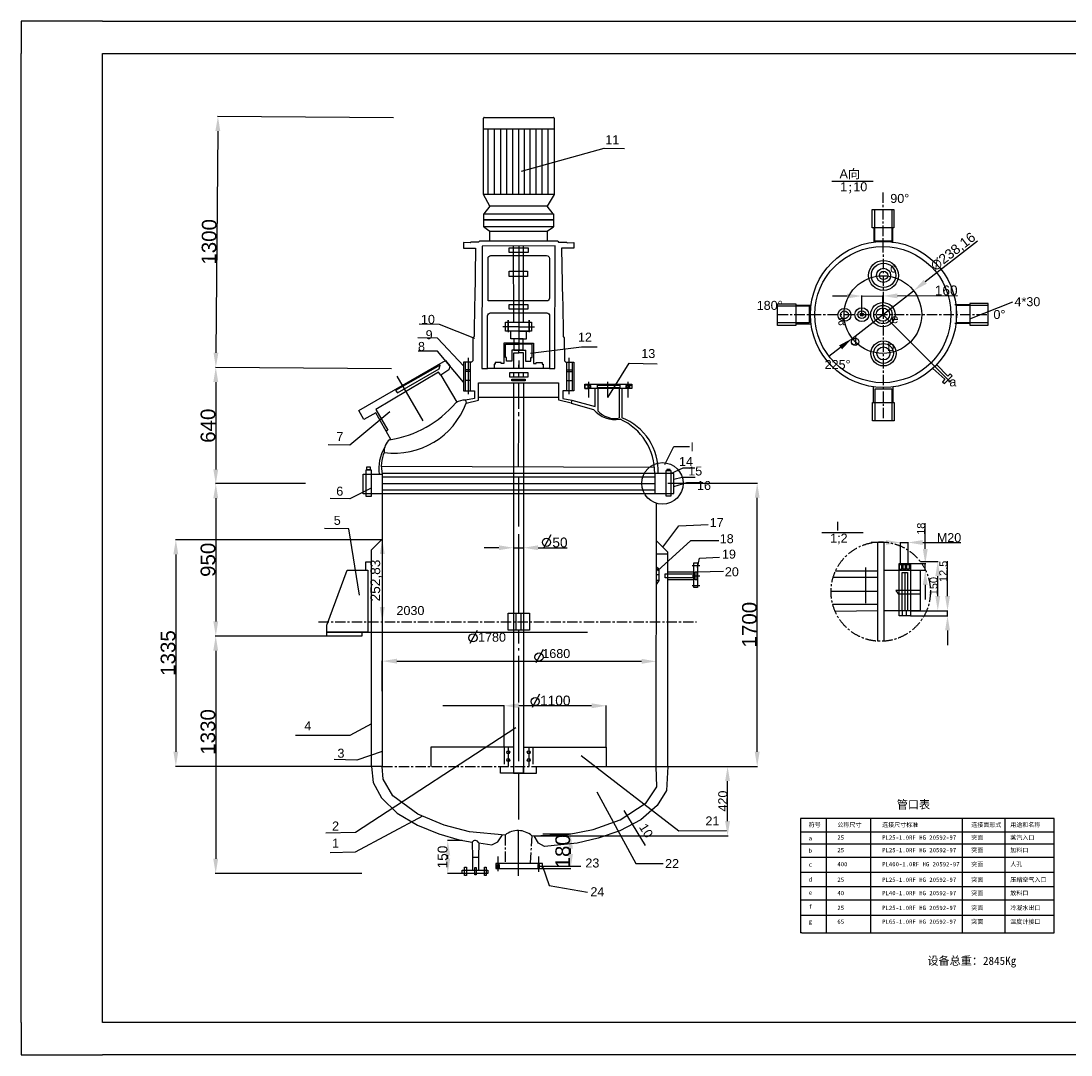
# Model space of a CAD drawing. Header units: millimetres. Extents: x 1626 to 6810, y 1039 to 5197.
# Drawn here: x 1626 to 4845, y 1039 to 4209 of the extents above; entities that cross this region are included whole.
import ezdxf

# ---------------------------------------------------------------- set-up
doc = ezdxf.new("R2010")
doc.units = ezdxf.units.MM
doc.linetypes.add('CENTER', pattern=[50.8, 31.75, -6.35, 6.35, -6.35])
doc.layers.add('图层1', color=7, linetype='CENTER')
doc.styles.get("Standard").update_dxf_attribs({"font": 'arial.ttf'})
doc.dimstyles.new('ISO-25', dxfattribs={"dimtxt": 30, "dimasz": 45, "dimexe": 1.25, "dimexo": 0.625, "dimtad": 1, "dimtxsty": 'Standard', "dimcen": 2.5, "dimadec": 0, "dimazin": 0, "dimtfac": 1, "dimtmove": 0, "dimatfit": 3, "dimfxl": 0, "dimarcsym": 0})

# ---------------------------------------------------------------- blocks, each defined once
blk = doc.blocks.new('*D1')
at = {"color": 0, "lineweight": -2}
for p, q in [((2733.2, 2153.8), (2733.2, 2247.3)), ((2778.2, 2246), (3528.1, 2245.4)), ((3573.1, 2153.1), (3573.2, 2246.6))]:
    blk.add_line(p, q, dxfattribs=at)
at = {"color": 0}
for points in [[(2778.3, 2253.5), (2778.2, 2238.5), (2733.2, 2246)], [(3528.2, 2252.9), (3528.1, 2237.9), (3573.1, 2245.3)]]:
    blk.add_solid(points, dxfattribs=at)
at = {"layer": 'Defpoints', "color": 0}
for p in [(3573.1, 2245.3), (2733.2, 2153.2), (3573.1, 2152.5)]:
    blk.add_point(p, dxfattribs=at)
at = {"color": 0, "insert": (3153.2, 2269.1), "char_height": 30, "attachment_point": 5, "rotation": 359.9524}
blk.add_mtext('{\\H1.5x;             \\H0.61111x;1680}', dxfattribs=at)
blk = doc.blocks.new('*D2')
at = {"color": 0, "lineweight": -2}
for p, q in [((2732.5, 2619.5), (2731.9, 2619.5)), ((2733.2, 2574.5), (2733.2, 2411.6)), ((2732.5, 2366.6), (2731.9, 2366.6))]:
    blk.add_line(p, q, dxfattribs=at)
at = {"color": 0}
for points in [[(2725.7, 2574.5), (2740.7, 2574.5), (2733.2, 2619.5)], [(2725.7, 2411.6), (2740.7, 2411.6), (2733.2, 2366.6)]]:
    blk.add_solid(points, dxfattribs=at)
at = {"layer": 'Defpoints', "color": 0}
for p in [(2733.2, 2619.5), (2733.2, 2366.6), (2733.2, 2366.6)]:
    blk.add_point(p, dxfattribs=at)
at = {"color": 0, "insert": (2714.5, 2493.1), "char_height": 30, "attachment_point": 5, "rotation": 90}
blk.add_mtext('252,83', dxfattribs=at)
blk = doc.blocks.new('*D4')
at = {"color": 0, "lineweight": -2}
for p, q in [((2670.2, 2323), (2221.2, 2323)), ((2222.5, 2278), (2222.5, 1640.1)), ((2670.2, 1595.1), (2221.2, 1595.1))]:
    blk.add_line(p, q, dxfattribs=at)
at = {"color": 0}
for points in [[(2215, 2278), (2230, 2278), (2222.5, 2323)], [(2215, 1640.1), (2230, 1640.1), (2222.5, 1595.1)]]:
    blk.add_solid(points, dxfattribs=at)
at = {"layer": 'Defpoints', "color": 0}
for p in [(2670.8, 2323), (2222.5, 1595.1), (2670.8, 1595.1)]:
    blk.add_point(p, dxfattribs=at)
at = {"color": 0, "insert": (2198.9, 1959.1), "char_height": 30, "attachment_point": 5, "rotation": 90}
blk.add_mtext('{\\H1.5x;        1330}', dxfattribs=at)
blk = doc.blocks.new('*D6')
at = {"color": 0, "lineweight": -2}
for p, q in [((3225.3, 1716.2), (3311.6, 1716.2)), ((3310.4, 1654.9), (3310.4, 1671.2)), ((3225.3, 1609.9), (3311.6, 1609.9))]:
    blk.add_line(p, q, dxfattribs=at)
at = {"color": 0}
for points in [[(3302.9, 1671.2), (3317.9, 1671.2), (3310.4, 1716.2)], [(3302.9, 1654.9), (3317.9, 1654.9), (3310.4, 1609.9)]]:
    blk.add_solid(points, dxfattribs=at)
at = {"layer": 'Defpoints', "color": 0}
for p in [(3224.7, 1716.2), (3310.4, 1716.2), (3224.7, 1609.9)]:
    blk.add_point(p, dxfattribs=at)
at = {"color": 0, "insert": (3286.8, 1663), "char_height": 30, "attachment_point": 5, "rotation": 90}
blk.add_mtext('{\\H1.5x;180}', dxfattribs=at)
blk = doc.blocks.new('*D7')
at = {"color": 0, "lineweight": -2}
for p, q in [((3199.7, 1923.4), (3793.3, 1923.4)), ((3792, 1755.8), (3792, 1878.4)), ((3199.7, 1710.8), (3793.3, 1710.8))]:
    blk.add_line(p, q, dxfattribs=at)
at = {"color": 0}
for points in [[(3784.5, 1878.4), (3799.5, 1878.4), (3792, 1923.4)], [(3784.5, 1755.8), (3799.5, 1755.8), (3792, 1710.8)]]:
    blk.add_solid(points, dxfattribs=at)
at = {"layer": 'Defpoints', "color": 0}
for p in [(3199, 1923.4), (3792, 1923.4), (3199, 1710.8)]:
    blk.add_point(p, dxfattribs=at)
at = {"color": 0, "insert": (3777.3, 1817.1), "char_height": 30, "attachment_point": 5, "rotation": 90}
blk.add_mtext('{\\H0.91667x;420}', dxfattribs=at)
blk = doc.blocks.new('*D8')
at = {"color": 0, "lineweight": -2}
for p, q in [((3107.3, 1982.4), (3107.3, 2110.4)), ((3375.2, 2109.2), (3152.3, 2109.2)), ((3420.2, 1982.4), (3420.2, 2110.4))]:
    blk.add_line(p, q, dxfattribs=at)
at = {"color": 0}
for points in [[(3152.3, 2116.7), (3152.3, 2101.7), (3107.3, 2109.2)], [(3375.2, 2116.7), (3375.2, 2101.7), (3420.2, 2109.2)]]:
    blk.add_solid(points, dxfattribs=at)
at = {"layer": 'Defpoints', "color": 0}
for p in [(3107.3, 2109.2), (3107.3, 1981.8), (3420.2, 1981.8)]:
    blk.add_point(p, dxfattribs=at)
at = {"color": 0, "insert": (3263.7, 2125.1), "char_height": 30, "attachment_point": 5}
blk.add_mtext('1100', dxfattribs=at)
blk = doc.blocks.new('*D9')
at = {"color": 0, "lineweight": -2}
for p, q in [((4558.7, 3533.5), (4397.9, 3409)), ((4174, 3235.5), (4362.3, 3381.4)), ((4138.5, 3208), (4102.9, 3180.4))]:
    blk.add_line(p, q, dxfattribs=at)
at = {"color": 0}
for points in [[(4393.3, 3414.9), (4402.5, 3403), (4362.3, 3381.4)], [(4133.9, 3213.9), (4143.1, 3202), (4174, 3235.5)]]:
    blk.add_solid(points, dxfattribs=at)
at = {"layer": 'Defpoints', "color": 0}
for p in [(4362.3, 3381.4), (4174, 3235.5)]:
    blk.add_point(p, dxfattribs=at)
at = {"color": 0, "insert": (4484.3, 3500.2), "char_height": 30, "attachment_point": 5, "rotation": 37.7653}
blk.add_mtext('∅238,16', dxfattribs=at)
blk = doc.blocks.new('*D10')
at = {"color": 0, "lineweight": -2}
for p, q in [((4158.4, 3365.2), (4113.4, 3365)), ((4203.7, 3308.8), (4203.4, 3366.6)), ((4203.4, 3365.4), (4267.9, 3365.6)), ((4268.2, 3309.1), (4267.9, 3366.9)), ((4312.9, 3365.8), (4497, 3366.5))]:
    blk.add_line(p, q, dxfattribs=at)
at = {"color": 0}
for points in [[(4158.4, 3372.7), (4158.5, 3357.7), (4203.4, 3365.4)], [(4312.9, 3373.3), (4313, 3358.3), (4267.9, 3365.6)]]:
    blk.add_solid(points, dxfattribs=at)
at = {"layer": 'Defpoints', "color": 0}
for p in [(4267.9, 3365.6), (4203.7, 3308.2), (4268.2, 3308.5)]:
    blk.add_point(p, dxfattribs=at)
at = {"color": 0, "insert": (4427.4, 3382.2), "char_height": 30, "attachment_point": 5, "rotation": 0.2279}
blk.add_mtext('      160', dxfattribs=at)
blk = doc.blocks.new('*D11')
at = {"color": 0, "lineweight": -2}
for p, q in [((4277.4, 2609.7), (4232.4, 2609.7)), ((4322.4, 2545.8), (4322.4, 2611)), ((4322.4, 2609.7), (4345.4, 2609.7)), ((4345.4, 2545.8), (4345.4, 2611)), ((4390.4, 2609.7), (4506.7, 2609.7))]:
    blk.add_line(p, q, dxfattribs=at)
at = {"color": 0}
for points in [[(4277.4, 2617.2), (4277.4, 2602.2), (4322.4, 2609.7)], [(4390.4, 2617.2), (4390.4, 2602.2), (4345.4, 2609.7)]]:
    blk.add_solid(points, dxfattribs=at)
at = {"layer": 'Defpoints', "color": 0}
for p in [(4345.4, 2609.7), (4322.4, 2545.1), (4345.4, 2545.1)]:
    blk.add_point(p, dxfattribs=at)
at = {"color": 0, "insert": (4471, 2624.4), "char_height": 30, "attachment_point": 5}
blk.add_mtext('{\\H0.91667x;M20}', dxfattribs=at)
blk = doc.blocks.new('*D12')
at = {"color": 0, "lineweight": -2}
for p, q in [((4466.4, 2445.5), (4466.4, 2552)), ((4353.1, 2400.5), (4467.7, 2400.5)), ((4353.1, 2385.2), (4467.7, 2385.2)), ((4466.4, 2385.2), (4466.4, 2400.5)), ((4466.4, 2340.2), (4466.4, 2295.2))]:
    blk.add_line(p, q, dxfattribs=at)
at = {"color": 0}
for points in [[(4458.9, 2445.5), (4473.9, 2445.5), (4466.4, 2400.5)], [(4458.9, 2340.2), (4473.9, 2340.2), (4466.4, 2385.2)]]:
    blk.add_solid(points, dxfattribs=at)
at = {"layer": 'Defpoints', "color": 0}
for p in [(4352.5, 2400.5), (4352.5, 2385.2), (4466.4, 2400.5)]:
    blk.add_point(p, dxfattribs=at)
at = {"color": 0, "insert": (4453.5, 2521.3), "char_height": 30, "attachment_point": 5, "rotation": 90}
blk.add_mtext('{\\H0.8x;12.5}', dxfattribs=at)
blk = doc.blocks.new('*D13')
at = {"color": 0, "lineweight": -2}
for p, q in [((4383.3, 2551.5), (4437.7, 2551.5)), ((4436.5, 2445.5), (4436.5, 2506.5)), ((4383.3, 2400.5), (4437.7, 2400.5))]:
    blk.add_line(p, q, dxfattribs=at)
at = {"color": 0}
for points in [[(4429, 2506.5), (4444, 2506.5), (4436.5, 2551.5)], [(4429, 2445.5), (4444, 2445.5), (4436.5, 2400.5)]]:
    blk.add_solid(points, dxfattribs=at)
at = {"layer": 'Defpoints', "color": 0}
for p in [(4382.6, 2551.5), (4436.5, 2551.5), (4382.6, 2400.5)]:
    blk.add_point(p, dxfattribs=at)
at = {"color": 0, "insert": (4423.6, 2476), "char_height": 30, "attachment_point": 5, "rotation": 90}
blk.add_mtext('{\\H0.8x;150}', dxfattribs=at)
blk = doc.blocks.new('*D14')
at = {"color": 0, "lineweight": -2}
for p, q in [((4398.2, 2590.1), (4398.2, 2668.6)), ((4353.1, 2545.1), (4399.4, 2545.1)), ((4398.2, 2524.5), (4398.2, 2545.1)), ((4353.1, 2524.5), (4399.4, 2524.5)), ((4398.2, 2479.5), (4398.2, 2434.5))]:
    blk.add_line(p, q, dxfattribs=at)
at = {"color": 0}
for points in [[(4390.7, 2590.1), (4405.7, 2590.1), (4398.2, 2545.1)], [(4390.7, 2479.5), (4405.7, 2479.5), (4398.2, 2524.5)]]:
    blk.add_solid(points, dxfattribs=at)
at = {"layer": 'Defpoints', "color": 0}
for p in [(4352.5, 2545.1), (4398.2, 2545.1), (4352.5, 2524.5)]:
    blk.add_point(p, dxfattribs=at)
at = {"color": 0, "insert": (4385.3, 2651.9), "char_height": 30, "attachment_point": 5, "rotation": 90}
blk.add_mtext('{\\H0.8x;18}', dxfattribs=at)
blk = doc.blocks.new('*D15')
at = {"color": 0, "lineweight": -2}
for p, q in [((3609, 2792.1), (3884.1, 2792.1)), ((3882.8, 1968.4), (3882.8, 2747.1)), ((3609, 1923.4), (3884.1, 1923.4))]:
    blk.add_line(p, q, dxfattribs=at)
at = {"color": 0}
for points in [[(3875.3, 2747.1), (3890.3, 2747.1), (3882.8, 2792.1)], [(3875.3, 1968.4), (3890.3, 1968.4), (3882.8, 1923.4)]]:
    blk.add_solid(points, dxfattribs=at)
at = {"layer": 'Defpoints', "color": 0}
for p in [(3608.3, 2792.1), (3882.8, 2792.1), (3608.3, 1923.4)]:
    blk.add_point(p, dxfattribs=at)
at = {"color": 0, "insert": (3859.2, 2357.8), "char_height": 30, "attachment_point": 5, "rotation": 90}
blk.add_mtext('{\\H1.5x;1700}', dxfattribs=at)
blk = doc.blocks.new('*D16')
at = {"color": 0, "lineweight": -2}
for p, q in [((2768, 3911.4), (2228.2, 3916)), ((2229, 3871), (2223.3, 3191.5)), ((2761.4, 3141.9), (2221.7, 3146.5))]:
    blk.add_line(p, q, dxfattribs=at)
at = {"color": 0}
for points in [[(2221.5, 3871), (2236.5, 3870.9), (2229.4, 3915.9)], [(2215.8, 3191.5), (2230.8, 3191.4), (2222.9, 3146.5)]]:
    blk.add_solid(points, dxfattribs=at)
at = {"layer": 'Defpoints', "color": 0}
for p in [(2768.6, 3911.4), (2222.9, 3146.5), (2762.1, 3141.9)]:
    blk.add_point(p, dxfattribs=at)
at = {"color": 0, "insert": (2202.5, 3531.4), "char_height": 30, "attachment_point": 5, "rotation": 89.5147}
blk.add_mtext('{\\H1.5x;1300}', dxfattribs=at)
blk = doc.blocks.new('*D17')
at = {"color": 0, "lineweight": -2}
for p, q in [((2222.3, 3146.5), (2221.5, 3146.5)), ((2222.7, 3101.5), (2222.7, 2833.9)), ((2222.3, 2788.9), (2221.5, 2788.9))]:
    blk.add_line(p, q, dxfattribs=at)
at = {"color": 0}
for points in [[(2215.2, 3101.5), (2230.2, 3101.5), (2222.7, 3146.5)], [(2215.2, 2833.9), (2230.2, 2833.9), (2222.7, 2788.9)]]:
    blk.add_solid(points, dxfattribs=at)
at = {"layer": 'Defpoints', "color": 0}
for p in [(2222.9, 3146.5), (2222.7, 2788.9), (2222.9, 2788.9)]:
    blk.add_point(p, dxfattribs=at)
at = {"color": 0, "insert": (2199.1, 2967.7), "char_height": 30, "attachment_point": 5, "rotation": 90}
blk.add_mtext('{\\H1.5x;640}', dxfattribs=at)
blk = doc.blocks.new('*D18')
at = {"color": 0, "lineweight": -2}
for p, q in [((2498.3, 2790.2), (2221.4, 2790.2)), ((2222.7, 2745.2), (2222.7, 2368)), ((2498.3, 2323), (2221.4, 2323))]:
    blk.add_line(p, q, dxfattribs=at)
at = {"color": 0}
for points in [[(2215.2, 2745.2), (2230.2, 2745.2), (2222.7, 2790.2)], [(2215.2, 2368), (2230.2, 2368), (2222.7, 2323)]]:
    blk.add_solid(points, dxfattribs=at)
at = {"layer": 'Defpoints', "color": 0}
for p in [(2499, 2790.2), (2222.7, 2323), (2499, 2323)]:
    blk.add_point(p, dxfattribs=at)
at = {"color": 0, "insert": (2199.1, 2556.6), "char_height": 30, "attachment_point": 5, "rotation": 90}
blk.add_mtext('{\\H1.5x;950}', dxfattribs=at)
blk = doc.blocks.new('*D19')
at = {"color": 0, "lineweight": -2}
for p, q in [((2732.8, 2618.2), (2099, 2618.2)), ((2100.3, 2573.2), (2100.3, 1968.4)), ((2732.8, 1923.4), (2099, 1923.4))]:
    blk.add_line(p, q, dxfattribs=at)
at = {"color": 0}
for points in [[(2092.8, 2573.2), (2107.8, 2573.2), (2100.3, 2618.2)], [(2092.8, 1968.4), (2107.8, 1968.4), (2100.3, 1923.4)]]:
    blk.add_solid(points, dxfattribs=at)
at = {"layer": 'Defpoints', "color": 0}
for p in [(2733.4, 2618.2), (2100.3, 1923.4), (2733.4, 1923.4)]:
    blk.add_point(p, dxfattribs=at)
at = {"color": 0, "insert": (2076.6, 2270.8), "char_height": 30, "attachment_point": 5, "rotation": 90}
blk.add_mtext('{\\H1.5x;1335}', dxfattribs=at)
blk = doc.blocks.new('*D20')
at = {"color": 0, "lineweight": -2}
for p, q in [((3136, 2631.5), (3136, 2592.4)), ((3166, 2631.5), (3166, 2592.4)), ((3091, 2593.6), (3046, 2593.6)), ((3136, 2593.6), (3166, 2593.6)), ((3211, 2593.6), (3300.2, 2593.6))]:
    blk.add_line(p, q, dxfattribs=at)
at = {"color": 0}
for points in [[(3091, 2601.1), (3091, 2586.1), (3136, 2593.6)], [(3211, 2601.1), (3211, 2586.1), (3166, 2593.6)]]:
    blk.add_solid(points, dxfattribs=at)
at = {"layer": 'Defpoints', "color": 0}
for p in [(3136, 2632.1), (3166, 2632.1), (3166, 2593.6)]:
    blk.add_point(p, dxfattribs=at)
at = {"color": 0, "insert": (3278.1, 2609.6), "char_height": 30, "attachment_point": 5}
blk.add_mtext('50', dxfattribs=at)
blk = doc.blocks.new('*D22')
at = {"color": 0, "lineweight": -2}
for p, q in [((2977.7, 1695.7), (2932.9, 1695.7)), ((2934.1, 1640.1), (2934.1, 1650.7)), ((2977.7, 1595.1), (2932.9, 1595.1))]:
    blk.add_line(p, q, dxfattribs=at)
at = {"color": 0}
for points in [[(2926.6, 1650.7), (2941.6, 1650.7), (2934.1, 1695.7)], [(2926.6, 1640.1), (2941.6, 1640.1), (2934.1, 1595.1)]]:
    blk.add_solid(points, dxfattribs=at)
at = {"layer": 'Defpoints', "color": 0}
for p in [(2934.1, 1695.7), (2978.3, 1695.7), (2978.3, 1595.1)]:
    blk.add_point(p, dxfattribs=at)
at = {"color": 0, "insert": (2918.2, 1645.4), "char_height": 30, "attachment_point": 5, "rotation": 90}
blk.add_mtext('150', dxfattribs=at)

msp = doc.modelspace()

# ---------------------------------------------------------------- linework, layer by layer
for p, q in [((1875.523, 4208.504), (1625.523, 4208.504)), ((1625.523, 4208.504), (1625.523, 4108.504)), ((1875.523, 4208.504), (6075.523, 4208.504)), ((1625.523, 1138.504), (1625.523, 4108.504)), ((1875.523, 1138.504), (1875.523, 4108.504)), ((1875.523, 4108.504), (6075.523, 4108.504)), ((3043.631, 3877.949), (3043.631, 3911.064)), ((3045.354, 3912.787), (3258.45, 3912.787)), ((3260.173, 3911.069), (3260.263, 3877.949)), ((3057.569, 3676.367), (3057.569, 3877.949)), ((3077.606, 3676.367), (3077.606, 3877.949)), ((3096.265, 3676.367), (3096.265, 3877.949)), ((3115.151, 3676.367), (3115.151, 3877.949)), ((3133.128, 3676.367), (3133.128, 3877.949)), ((3151.947, 3676.367), (3151.947, 3877.949)), ((3169.764, 3676.367), (3169.764, 3877.949)), ((3186.375, 3676.367), (3186.375, 3877.949)), ((3205.034, 3676.367), (3205.034, 3877.949)), ((3223.466, 3676.367), (3223.466, 3877.949)), ((3242.352, 3676.367), (3242.352, 3877.949)), ((3159.849, 3747.924), (3413.282, 3818.803)), ((3413.282, 3818.803), (3476.086, 3818.065)), ((4238.534, 3716.366), (4111.432, 3716.26)), ((3063.116, 3640.861), (3043.631, 3676.367)), ((3260.263, 3676.367), (3238.485, 3640.861)), ((3063.116, 3640.861), (3044.139, 3617.385)), ((3238.485, 3640.861), (3063.116, 3640.861)), ((3257.723, 3617.385), (3238.485, 3640.861)), ((3044.139, 3617.385), (3257.723, 3617.385)), ((3044.139, 3577.823), (3063.293, 3564.191)), ((3238.704, 3564.191), (3257.919, 3577.823)), ((4240.717, 3574.817), (4240.67, 3528.997)), ((4297.791, 3574.817), (4297.937, 3528.821)), ((2982.356, 3529.11), (2981.848, 3511.661)), ((2981.848, 3511.661), (3016.047, 3511.746)), ((3002.357, 3528.527), (2982.356, 3529.11)), ((3004.882, 3530.759), (3002.357, 3528.527)), ((3028.767, 3530.759), (3004.882, 3530.759)), ((3016.047, 3511.746), (3019.54, 3511.754)), ((3019.54, 3511.754), (3016.829, 3351.986)), ((3031.583, 3533.988), (3028.767, 3530.759)), ((3063.293, 3533.988), (3031.583, 3533.988)), ((3039.987, 3518.141), (3038.121, 3143.165)), ((3263.064, 3519.002), (3039.987, 3518.141)), ((3136.193, 3284.695), (3135.29, 3518.509)), ((3151.526, 3518.572), (3151.526, 3199.44)), ((3164.9, 3518.623), (3164.9, 3284.695)), ((3271.168, 3533.988), (3238.704, 3533.988)), ((3262.653, 3143.103), (3263.064, 3519.002)), ((3271.168, 3533.988), (3273.984, 3530.759)), ((3273.984, 3530.759), (3297.869, 3530.759)), ((3286.704, 3511.746), (3283.212, 3511.754)), ((3283.212, 3511.754), (3285.922, 3351.986)), ((3320.903, 3511.661), (3286.704, 3511.746)), ((3297.869, 3530.759), (3300.394, 3528.527)), ((3300.394, 3528.527), (3320.395, 3529.11)), ((3320.395, 3529.11), (3320.903, 3511.661)), ((3016.829, 3351.986), (3016.113, 3347.94)), ((3285.922, 3351.986), (3286.638, 3347.94)), ((3016.113, 3347.94), (3015.134, 3240.828)), ((3286.638, 3347.94), (3287.617, 3240.828)), ((4001.07, 3337.043), (4047.066, 3337.189)), ((4534.521, 3338.086), (4488.525, 3338.232)), ((4534.521, 3294.954), (4667, 3347.612)), ((3119.175, 3257.658), (3119.175, 3291.646)), ((3119.175, 3291.646), (3119.175, 3254.576)), ((3183.876, 3257.658), (3183.876, 3291.646)), ((3183.876, 3291.646), (3183.876, 3254.576)), ((4268.17, 3308.466), (4473.425, 3103.496)), ((2909.196, 3278.057), (2846.119, 3279.477)), ((3016.66, 3234.855), (2909.196, 3278.057)), ((3151.526, 3271.22), (3102.878, 3271.22)), ((3127.529, 3233.789), (3127.529, 3257.658)), ((3151.526, 3271.22), (3200.173, 3271.22)), ((3175.522, 3257.658), (3151.526, 3257.658)), ((3151.526, 3257.658), (3183.876, 3257.658)), ((3175.522, 3233.789), (3175.522, 3257.658)), ((4001.07, 3279.97), (4046.89, 3279.922)), ((4534.521, 3281.013), (4488.701, 3280.965)), ((2902.991, 3235.678), (2842.186, 3236.814)), ((2983.448, 3149.934), (2902.991, 3235.678)), ((3011.346, 3237.516), (3011.258, 3166.671)), ((3015.134, 3240.828), (3011.346, 3237.516)), ((3151.526, 3221.205), (3106.014, 3221.205)), ((3106.014, 3221.205), (3106.014, 3158.09)), ((3151.526, 3233.789), (3127.529, 3233.789)), ((3136.725, 3233.789), (3136.725, 3199.44)), ((3165.697, 3233.789), (3151.526, 3233.789)), ((3151.526, 3233.789), (3175.522, 3233.789)), ((3151.526, 3217.523), (3151.526, 3221.205)), ((3151.526, 3217.523), (3151.526, 3221.205)), ((3151.526, 3221.205), (3197.037, 3221.205)), ((3165.697, 3199.44), (3165.697, 3233.789)), ((3197.037, 3221.205), (3197.037, 3158.09)), ((3287.617, 3240.828), (3291.405, 3237.516)), ((3291.405, 3237.516), (3291.494, 3166.671)), ((2902.396, 3195.984), (2843.109, 3196.649)), ((2982.617, 3101.678), (2902.396, 3195.984)), ((3110.574, 3177.088), (3110.574, 3217.523)), ((3110.574, 3217.523), (3151.526, 3217.523)), ((3151.526, 3199.44), (3130.315, 3199.44)), ((3130.315, 3199.44), (3130.315, 3166.074)), ((3136.725, 3199.44), (3151.526, 3199.44)), ((3192.477, 3217.523), (3151.526, 3217.523)), ((3151.526, 3199.44), (3173.742, 3199.44)), ((3166.326, 3199.44), (3151.526, 3199.44)), ((3151.526, 3199.44), (3172.736, 3199.44)), ((3172.736, 3199.44), (3172.736, 3166.074)), ((3187.337, 3190.629), (3344.331, 3209.581)), ((3192.477, 3177.088), (3192.477, 3217.523)), ((3344.331, 3209.581), (3392.003, 3209.581)), ((2661.474, 3014.684), (2927.535, 3167.718)), ((2927.535, 3167.718), (2940.239, 3151.409)), ((3006.713, 3162.634), (2982.617, 3162.634)), ((2982.617, 3162.634), (2982.617, 3074.938)), ((2987.103, 3162.634), (2987.103, 3074.938)), ((2997.109, 3175.686), (2997.109, 3064.165)), ((3003.935, 3074.938), (3003.935, 3162.634)), ((3011.258, 3166.671), (3006.713, 3162.634)), ((3106.014, 3158.09), (3099.303, 3158.09)), ((3114.193, 3177.088), (3110.574, 3177.088)), ((3114.193, 3166.074), (3114.193, 3177.088)), ((3130.315, 3166.074), (3114.193, 3166.074)), ((3172.736, 3166.074), (3188.858, 3166.074)), ((3188.858, 3166.074), (3188.858, 3177.088)), ((3188.858, 3177.088), (3192.477, 3177.088)), ((3197.037, 3158.09), (3203.748, 3158.09)), ((3291.494, 3166.671), (3296.038, 3162.634)), ((3296.038, 3162.634), (3320.134, 3162.634)), ((3298.816, 3074.938), (3298.816, 3162.634)), ((3305.642, 3175.686), (3305.642, 3064.165)), ((3315.648, 3162.634), (3315.648, 3074.938)), ((3320.134, 3162.634), (3320.134, 3074.938)), ((3425.207, 3054.625), (3490.482, 3159.503)), ((3490.482, 3159.503), (3576.392, 3157.666)), ((4467.396, 3119.224), (4433.084, 3155.265)), ((2905.45, 3131.647), (2713.043, 3017.346)), ((2910.279, 3153.544), (2774.2, 3075.607)), ((2779.732, 3068.509), (2907.656, 3141.823)), ((2913.064, 3122.538), (2905.45, 3131.647)), ((2907.656, 3141.823), (2910.279, 3153.544)), ((2937.359, 3138.618), (2913.064, 3122.538)), ((2940.239, 3151.409), (2937.359, 3138.618)), ((3003.935, 3139.025), (2987.103, 3139.025)), ((3003.935, 3133.735), (2987.103, 3133.735)), ((3038.121, 3143.165), (3056.298, 3143.165)), ((3150.852, 3130.925), (3150.852, 3116.857)), ((3246.453, 3143.103), (3262.653, 3143.103)), ((3298.816, 3139.025), (3315.648, 3139.025)), ((3298.816, 3133.735), (3315.648, 3133.735)), ((4421.107, 3143.47), (4457.65, 3110.312)), ((4474.826, 3126.599), (4467.396, 3119.224)), ((4480.858, 3120.521), (4474.826, 3126.599)), ((2858.768, 2982.529), (2778.796, 3120.001)), ((2913.064, 3122.538), (2961.61, 3039.664)), ((3003.935, 3106.131), (2987.103, 3106.131)), ((3028.523, 3045.741), (3028.523, 3099.602)), ((3028.523, 3099.602), (3273.138, 3099.602)), ((3136.018, 3099.602), (3136.018, 1923.444)), ((3150.831, 3099.602), (3150.831, 3019.577)), ((3150.852, 3109.943), (3150.852, 3105.413)), ((3166.033, 3099.602), (3166.033, 1923.444)), ((3274.228, 3045.741), (3274.228, 3099.602)), ((3298.816, 3106.131), (3315.648, 3106.131)), ((3366.445, 3054.625), (3366.445, 3102.298)), ((3425.207, 3054.625), (3425.207, 3102.298)), ((3486.767, 3054.625), (3486.767, 3102.298)), ((4457.65, 3110.312), (4450.623, 3102.568)), ((4450.623, 3102.568), (4456.969, 3096.809)), ((4456.969, 3096.809), (4480.858, 3120.521)), ((2774.2, 3075.607), (2779.732, 3068.509)), ((2982.617, 3074.938), (3003.935, 3074.938)), ((3003.935, 3074.938), (3015.739, 3074.938)), ((3015.739, 3074.938), (3015.739, 3051.471)), ((3298.816, 3074.938), (3287.012, 3074.938)), ((3287.012, 3074.938), (3287.012, 3051.471)), ((3320.134, 3074.938), (3298.816, 3074.938)), ((3385.623, 3026.876), (3385.623, 3081.369)), ((3394.103, 3081.369), (3394.103, 3013.156)), ((3460.482, 2991.571), (3460.482, 3081.369)), ((3467.683, 3081.369), (3467.458, 2992.246)), ((4239.726, 3039.249), (4239.105, 3086.968)), ((4300.158, 3039.249), (4300.198, 3086.879)), ((3015.739, 3051.471), (2988.384, 3046.396)), ((2988.384, 3046.396), (2990.163, 3036.805)), ((2990.163, 3036.805), (3028.523, 3045.741)), ((3028.523, 3055.162), (3274.228, 3055.162)), ((3312.588, 3036.805), (3274.228, 3045.741)), ((3287.012, 3051.471), (3314.367, 3046.396)), ((3314.367, 3046.396), (3312.588, 3036.805)), ((3312.588, 3036.805), (3381.221, 3017.908)), ((3314.367, 3046.396), (3385.623, 3026.876)), ((2756.771, 3010.442), (2633.685, 2908.519)), ((2676.795, 2987.238), (2661.474, 3014.684)), ((2713.24, 3007.582), (2676.795, 2987.238)), ((2713.043, 3017.346), (2750.303, 2953.682)), ((2759.202, 2925.242), (2713.24, 3007.582)), ((3150.831, 3009.139), (3150.831, 2997.376)), ((3150.831, 2985.467), (3150.337, 2842.219)), ((2750.303, 2953.682), (2744.984, 2950.713)), ((2633.685, 2908.519), (2567.058, 2909.056)), ((3599.652, 2848.787), (3627.529, 2903.663)), ((3627.529, 2903.663), (3674.918, 2903.941)), ((2730.162, 2843.667), (3567.885, 2840.779)), ((3618.08, 2820.825), (3655.962, 2838.481)), ((3655.962, 2838.481), (3691.923, 2839.038)), ((3568.608, 2820.825), (2732.705, 2821.125)), ((2733.167, 2810.946), (3568.608, 2810.946)), ((3150.888, 2810.946), (3150.888, 2658.764)), ((3626.692, 2804.218), (3652.941, 2810.196)), ((3652.941, 2810.196), (3693.038, 2810.347)), ((2699.145, 2775.972), (2634.22, 2743.842)), ((2733.167, 2790.339), (3568.608, 2790.339)), ((2733.167, 2770.993), (3568.608, 2770.993)), ((3626.692, 2781.655), (3667.392, 2793.633)), ((3667.392, 2793.633), (3716.175, 2793.912)), ((2634.22, 2743.842), (2573.078, 2744.341)), ((2733.167, 2759.853), (3568.608, 2759.853)), ((2733.167, 2758.826), (2733.167, 1923.444)), ((3572.882, 1923.444), (3573.552, 2730.231)), ((2630.759, 2651.177), (2556.072, 2652.435)), ((2663.488, 2448.244), (2630.759, 2651.177)), ((3593.91, 2594.992), (3642.87, 2660.497)), ((3642.87, 2660.497), (3732.546, 2664.51)), ((2700.181, 2587.283), (2733.167, 2619.47)), ((3150.888, 2635.16), (3150.888, 2393.196)), ((3249.709, 2633.214), (3227.182, 2592.575)), ((3608.326, 2580.228), (3573.457, 2615.936)), ((3576.751, 2522.723), (3679.544, 2615.553)), ((3679.544, 2615.553), (3765.204, 2615.553)), ((4207.752, 2639.059), (4080.649, 2638.954)), ((4252.943, 2307.13), (4253.133, 2611.216)), ((4271.795, 2307.007), (4271.985, 2611.092)), ((2700.181, 1923.444), (2700.181, 2587.283)), ((3608.326, 1923.444), (3608.326, 2580.228)), ((2700.181, 2549.588), (2682.062, 2549.588)), ((2682.062, 2549.588), (2682.062, 2525.058)), ((3573.424, 2575.449), (3608.326, 2575.449)), ((3699.348, 2533.382), (3706.061, 2561.205)), ((3706.061, 2561.205), (3766.826, 2564.415)), ((4327.286, 2524.536), (4327.286, 2545.142)), ((4339.024, 2524.536), (4339.024, 2545.142)), ((2563.179, 2355.902), (2625.415, 2525.298)), ((2625.415, 2525.298), (2682.062, 2525.058)), ((2682.062, 2525.058), (2688.575, 2525.058)), ((2688.575, 2525.058), (2688.575, 2334.309)), ((3581.487, 2526.999), (3573.383, 2527.006)), ((3573.391, 2536.536), (3581.476, 2528.577)), ((3581.476, 2528.577), (3581.716, 2493.019)), ((3683.149, 2539.665), (3706.759, 2539.665)), ((3697.224, 2520.004), (3779.408, 2521.344)), ((4253.077, 2522.185), (4122.929, 2522.174)), ((4215.359, 2532.817), (4215.359, 2424.08)), ((4335.483, 2517.667), (4335.483, 2400.514)), ((3581.716, 2493.019), (3573.345, 2481.325)), ((3581.716, 2493.019), (3573.355, 2493.026)), ((3581.596, 2510.798), (3573.37, 2510.805)), ((3683.149, 2507.298), (3706.759, 2507.298)), ((4253.065, 2502.625), (4115.693, 2502.886)), ((3683.149, 2477.505), (3706.759, 2477.505)), ((4253.038, 2459.173), (4109.283, 2459.262)), ((4382.641, 2462.525), (4308.294, 2462.525)), ((4308.294, 2462.525), (4314.732, 2452.561)), ((4314.732, 2452.561), (4382.641, 2452.561)), ((4253.013, 2419.27), (4113.766, 2419.27)), ((4253.001, 2400.393), (4121.915, 2398.44)), ((4327.274, 2400.514), (4327.274, 2385.25)), ((4339.493, 2400.514), (4339.493, 2385.25)), ((2563.179, 2334.309), (2563.179, 2355.902)), ((2688.575, 2334.309), (2563.179, 2334.309)), ((2625.877, 2334.309), (3362.172, 2334.309)), ((3024.503, 2340.315), (3001.976, 2299.676)), ((3152.351, 2299.574), (3152.351, 2339.868)), ((3152.351, 2279.019), (3152.351, 2286.026)), ((3152.351, 2119.563), (3152.351, 2262.332)), ((3226.894, 2281.32), (3204.367, 2240.681)), ((3215.053, 2144.931), (3192.526, 2104.292)), ((3107.261, 2109.169), (2918.662, 2109.169)), ((3152.351, 1939.821), (3152.351, 2104.264)), ((2700.181, 2054.048), (2633.315, 2017.66)), ((3143.135, 2041.35), (2651.273, 1720.48)), ((2633.315, 2017.66), (2467.154, 2018.322)), ((2733.167, 1968.703), (2655.161, 1942.901)), ((3136.018, 1981.804), (2881.82, 1981.804)), ((2881.82, 1981.804), (2881.82, 1923.444)), ((3107.261, 1981.804), (3107.261, 1929.828)), ((3119.499, 1981.804), (3119.499, 1923.444)), ((3166.033, 1981.804), (3420.232, 1981.804)), ((3182.552, 1981.804), (3182.552, 1923.444)), ((3194.79, 1981.804), (3194.79, 1929.828)), ((3420.232, 1981.804), (3420.232, 1923.444)), ((2655.161, 1942.901), (2585.651, 1944.224)), ((3343.415, 1956.67), (3642.5, 1725.731)), ((2700.181, 1923.444), (2705.455, 1874.224)), ((2735.563, 1884.554), (2733.167, 1923.444)), ((3095.506, 1902.571), (3095.506, 1923.444)), ((3136.018, 1902.571), (3095.506, 1902.571)), ((3136.018, 1923.444), (3136.018, 1902.571)), ((3136.018, 1902.571), (3166.033, 1902.571)), ((3166.033, 1902.571), (3136.018, 1902.571)), ((3151.026, 1902.571), (3151.026, 1760.414)), ((3166.033, 1902.571), (3166.033, 1923.444)), ((3166.033, 1923.444), (3166.033, 1902.571)), ((3166.033, 1902.571), (3206.545, 1902.571)), ((3206.545, 1902.571), (3206.545, 1923.444)), ((3574.83, 1861.081), (3572.882, 1923.444)), ((3608.326, 1923.444), (3604.314, 1849.085)), ((2705.455, 1874.224), (2731.17, 1827.22)), ((2765.286, 1833.292), (2735.563, 1884.554)), ((3390.952, 1845.16), (3511.114, 1626.098)), ((3542.289, 1811.561), (3574.83, 1861.081)), ((3604.314, 1849.085), (3576.012, 1803.591)), ((2731.17, 1827.22), (2778.522, 1780.216)), ((2842.372, 1776.994), (2765.286, 1833.292)), ((3462.176, 1759.659), (3542.289, 1811.561)), ((3576.012, 1803.591), (3526.106, 1759.307)), ((2857.071, 1770.738), (2649.897, 1660.092)), ((2778.522, 1780.216), (2840.928, 1743.553)), ((2922.549, 1742.873), (2842.372, 1776.994)), ((3474.19, 1787.683), (3539.266, 1681.164)), ((2840.928, 1743.553), (2906.211, 1716.5)), ((3000.738, 1722.414), (2922.549, 1742.873)), ((3380.218, 1730.072), (3462.176, 1759.659)), ((3526.106, 1759.307), (3461.749, 1726.189)), ((4793.129, 1763.76), (4015.665, 1763.76)), ((4015.665, 1763.76), (4015.665, 1413.108)), ((4093.883, 1763.76), (4093.883, 1413.108)), ((4229.963, 1763.76), (4229.963, 1413.108)), ((4511.594, 1763.76), (4511.594, 1413.108)), ((4642.212, 1763.76), (4642.212, 1413.108)), ((4793.129, 1413.108), (4793.129, 1763.76)), ((2651.273, 1720.48), (2559.918, 1718.495)), ((2906.211, 1716.5), (2969.243, 1698.325)), ((3109.677, 1712.815), (3000.738, 1722.414)), ((3087.963, 1691.761), (3102.354, 1713.46)), ((3151.106, 1587.834), (3151.106, 1726.555)), ((3191.702, 1710.521), (3301.007, 1714.016)), ((3212.205, 1688.286), (3199.05, 1710.756)), ((3301.007, 1714.016), (3380.218, 1730.072)), ((3461.749, 1726.189), (3395.056, 1702.828)), ((3642.5, 1725.731), (3789.072, 1727.051)), ((4793.129, 1721.241), (4015.665, 1721.241)), ((2969.243, 1698.325), (3008.949, 1690.583)), ((3009.108, 1689.981), (3008.949, 1690.583)), ((3009.108, 1689.981), (3009.421, 1645.186)), ((3028.801, 1688.619), (3028.708, 1645.321)), ((3028.801, 1688.619), (3069.094, 1682.53)), ((3069.094, 1682.53), (3087.963, 1691.761)), ((3230.529, 1678.015), (3212.205, 1688.286)), ((3331.106, 1688.204), (3230.529, 1678.015)), ((3395.056, 1702.828), (3331.106, 1688.204)), ((4793.129, 1684.876), (4015.665, 1684.876)), ((2649.897, 1660.092), (2573.768, 1658.107)), ((3009.421, 1645.186), (3028.708, 1645.321)), ((3009.421, 1645.186), (3009.705, 1604.684)), ((3028.708, 1645.321), (3028.708, 1604.684)), ((3088.576, 1602.517), (3088.576, 1647.114)), ((3212.686, 1647.424), (3212.686, 1599.575)), ((4793.129, 1643.529), (4015.665, 1643.529)), ((3224.677, 1625.083), (3081.701, 1625.083)), ((3081.701, 1609.888), (3224.677, 1609.888)), ((3215.371, 1617.177), (3342.094, 1617.91)), ((3224.677, 1617.231), (3244.988, 1558.106)), ((3511.114, 1626.098), (3594.964, 1626.098)), ((4793.129, 1597.994), (4015.665, 1597.994)), ((3244.988, 1558.106), (3362.252, 1537.664)), ((4793.129, 1554.156), (4015.665, 1554.156)), ((4793.129, 1512.809), (4015.665, 1512.809)), ((4793.129, 1466.481), (4015.665, 1466.481)), ((4019.452, 1413.108), (4015.665, 1413.108)), ((4019.452, 1413.108), (4793.129, 1413.108)), ((1625.523, 1138.504), (1625.523, 1038.504)), ((6075.523, 1138.504), (1875.523, 1138.504)), ((1625.523, 1038.504), (1875.523, 1038.504)), ((6075.523, 1038.504), (1875.523, 1038.504))]:
    msp.add_line(p, q)
for points in [[(3043.631, 3877.949), (3260.263, 3877.949), (3260.263, 3676.367), (3043.631, 3676.367)], [(3044.139, 3617.385), (3257.919, 3617.385), (3257.919, 3598.678), (3044.139, 3598.678)], [(4301.711, 3630.801), (4301.711, 3574.817), (4235.528, 3574.817), (4235.528, 3630.801)], [(4295.642, 3630.801), (4295.642, 3533.256), (4243.682, 3533.256), (4243.682, 3630.801)], [(3044.139, 3598.678), (3257.919, 3598.678), (3257.919, 3577.823), (3044.139, 3577.823)], [(3063.293, 3564.191), (3238.704, 3564.191), (3238.704, 3533.988), (3063.293, 3533.988)], [(3122.294, 3513.04), (3180.452, 3513.04), (3180.452, 3498.54), (3122.294, 3498.54)], [(3122.664, 3441.752), (3178.435, 3441.752), (3178.435, 3425.408), (3122.664, 3425.408)], [(3122.478, 3339.83), (3179.498, 3339.83), (3179.498, 3325.16), (3122.478, 3325.16)], [(3945.086, 3340.964), (4001.07, 3340.964), (4001.07, 3274.781), (3945.086, 3274.781)], [(3945.086, 3334.895), (4042.631, 3334.895), (4042.631, 3282.935), (3945.086, 3282.935)], [(4590.505, 3335.938), (4492.961, 3335.938), (4492.961, 3283.978), (4590.505, 3283.978)], [(4590.505, 3342.007), (4534.521, 3342.007), (4534.521, 3275.824), (4590.505, 3275.824)], [(3110.585, 3284.695), (3190.575, 3284.695), (3190.575, 3257.658), (3110.585, 3257.658)], [(3124.485, 3130.925), (3179.127, 3130.925), (3179.127, 3116.857), (3124.485, 3116.857)], [(3136.893, 3130.925), (3164.81, 3130.925), (3164.81, 3116.857), (3136.893, 3116.857)], [(3130.689, 3109.943), (3171.014, 3109.943), (3171.014, 3105.413), (3130.689, 3105.413)], [(3353.872, 3095.434), (3498.815, 3095.434), (3498.815, 3081.369), (3353.872, 3081.369)], [(3364.609, 3092.086), (3353.872, 3092.086), (3353.872, 3081.369), (3364.609, 3081.369)], [(3364.609, 3090.683), (3372.164, 3090.683), (3372.164, 3083.693), (3364.609, 3083.693)], [(3372.164, 3095.434), (3481.293, 3095.434), (3481.293, 3081.369), (3372.164, 3081.369)], [(3393.203, 3092.528), (3461.832, 3092.528), (3461.832, 3083.759), (3393.203, 3083.759)], [(3481.293, 3090.683), (3491.385, 3090.683), (3491.385, 3083.418), (3481.293, 3083.418)], [(3491.385, 3092.366), (3498.815, 3092.366), (3498.815, 3081.369), (3491.385, 3081.369)], [(4244.369, 3081.205), (4295.881, 3081.205), (4295.881, 2982.919), (4244.369, 2982.919)], [(4236.205, 3039.249), (4302.49, 3039.249), (4302.49, 2982.919), (4236.205, 2982.919)], [(2695.927, 2832.085), (2686.289, 2832.085), (2686.289, 2841.723), (2695.927, 2841.723)], [(3605.759, 2830.821), (3615.89, 2830.821), (3615.89, 2833.209), (3605.759, 2833.209)], [(2674.868, 2819.181), (2733.167, 2819.181), (2733.167, 2758.826), (2674.868, 2758.826)], [(2683.939, 2832.085), (2699.145, 2832.085), (2699.145, 2751.187), (2683.939, 2751.187)], [(3626.692, 2820.825), (3568.608, 2820.825), (3568.608, 2759.853), (3626.692, 2759.853)], [(3603.559, 2830.821), (3618.08, 2830.821), (3618.08, 2752.055), (3603.559, 2752.055)], [(3689.023, 2547.623), (3699.348, 2547.623), (3699.348, 2471.372), (3689.023, 2471.372)], [(4317.728, 2545.142), (4352.475, 2545.142), (4352.475, 2385.25), (4317.728, 2385.25)], [(3600.391, 2513.299), (3689.023, 2513.299), (3689.023, 2501.298), (3600.391, 2501.298)], [(3608.326, 2519.779), (3689.023, 2519.779), (3689.023, 2495.297), (3608.326, 2495.297)], [(3692.23, 2520.004), (3697.224, 2520.004), (3697.224, 2494.747), (3692.23, 2494.747)], [(4271.931, 2524.536), (4382.641, 2524.536), (4382.641, 2400.514), (4271.931, 2400.514)], [(4319.352, 2542.412), (4325.421, 2542.412), (4325.421, 2527.336), (4319.352, 2527.336)], [(4327.274, 2517.667), (4343.693, 2517.667), (4343.693, 2400.514), (4327.274, 2400.514)], [(4330.174, 2542.47), (4336.774, 2542.47), (4336.774, 2527.479), (4330.174, 2527.479)], [(4342.024, 2542.021), (4348.325, 2542.021), (4348.325, 2527.479), (4342.024, 2527.479)], [(3118.828, 2393.196), (3185.04, 2393.196), (3185.04, 2340.49), (3118.828, 2340.49)], [(3144.165, 2393.196), (3157.739, 2393.196), (3157.739, 2340.49), (3144.165, 2340.49)], [(2563.179, 2334.309), (2670.842, 2334.309), (2670.842, 2322.994), (2563.179, 2322.994)], [(2985.23, 1614.068), (2991.326, 1614.068), (2991.326, 1588.878), (2985.23, 1588.878)], [(3017.191, 1613.739), (3020.815, 1613.739), (3020.815, 1590.36), (3017.191, 1590.36)], [(3046.845, 1614.562), (3051.293, 1614.562), (3051.293, 1588.384), (3046.845, 1588.384)], [(3086.84, 1622.783), (3091.574, 1622.783), (3091.574, 1611.571), (3086.84, 1611.571)], [(3215.371, 1622.783), (3210.637, 1622.783), (3210.637, 1611.571), (3215.371, 1611.571)], [(2978.311, 1604.684), (3057.224, 1604.684), (3057.224, 1595.134), (2978.311, 1595.134)]]:
    msp.add_lwpolyline(points, close=True)
for points in [[(3066.282, 3489.314), (3237.159, 3489.314, -0.41421356), (3245.775, 3480.697), (3245.775, 3358.995, -0.41421356), (3237.159, 3350.379), (3057.665, 3350.379), (3057.665, 3480.697, -0.41421356)], [(3064.915, 3313.366), (3237.836, 3313.366, -0.41421356), (3246.453, 3304.749), (3246.453, 3143.103), (3056.298, 3143.103), (3056.298, 3304.749, -0.41421356)]]:
    msp.add_lwpolyline(points, format="xyb", close=True)
for points in [[(3136.498, 3143.103), (3136.498, 3191.23), (3151.526, 3191.23), (3151.526, 3199.44)], [(3166.553, 3143.103), (3166.553, 3191.23), (3151.526, 3191.23), (3151.526, 3199.44)], [(3099.303, 3158.09), (3097.786, 3158.09), (3097.786, 3161.457), (3079.687, 3161.457), (3079.687, 3156.776), (3076.493, 3156.776), (3076.493, 3143.103)], [(3151.526, 3167.828), (3151.376, 3143.103)], [(3151.526, 3167.828), (3151.676, 3143.103)], [(3203.748, 3158.09), (3205.265, 3158.09), (3205.265, 3161.457), (3223.364, 3161.457), (3223.364, 3156.776), (3226.558, 3156.776), (3226.558, 3143.103)]]:
    msp.add_lwpolyline(points)
for centre, radius in [((4269.973, 3308.916), 224.084), ((4268.17, 3308.466), 208.82), ((4270.215, 3428.602), 45.818), ((4270.215, 3428.602), 37.324), ((4270.215, 3428.602), 21.668), ((4268.17, 3308.466), 119.082), ((4270.215, 3428.602), 12.808), ((4150.314, 3307.618), 19.842), ((4150.314, 3307.618), 12.003), ((4203.677, 3308.209), 21.124), ((4203.677, 3308.209), 12.104), ((4268.17, 3308.466), 37.238), ((4268.17, 3308.466), 28.209), ((4268.17, 3308.466), 20.425), ((4203.677, 3308.209), 4.738), ((4183.215, 3225.021), 10.95), ((4270.025, 3189.398), 38.417), ((4270.025, 3189.398), 30.409), ((4270.025, 3189.398), 19.947), ((4473.425, 3103.496), 2.152), ((3592.372, 2790.937), 63.556), ((3236.732, 2610.304), 12.545), ((3011.526, 2317.406), 12.545), ((3213.917, 2258.411), 12.545), ((3202.076, 2122.022), 12.545), ((3119.499, 1966.544), 4.574), ((3182.552, 1966.544), 4.574), ((3119.499, 1942.885), 4.574), ((3182.552, 1942.885), 4.574)]:
    msp.add_circle(centre, radius)
for centre, radius, start, end in [((3045.354, 3911.064), 1.723, 90, 180), ((3258.45, 3911.064), 1.723, 0.154906, 90), ((2771.448, 3116.599), 232.817, 262.060087, 339.956457), ((2705.731, 3252.41), 331.509, 278.701301, 319.712569), ((2990.005, 2983.334), 63.082, 91.472242, 119.846962), ((3446.992, 3071.403), 84.78, 219.122986, 280.351658), ((3446.182, 3060.454), 70.352, 222.244987, 281.72775), ((3389.567, 2824.331), 179.076, 358.87804, 66.062021), ((3404.871, 2829.349), 174.507, 357.20014, 68.982564), ((2846.863, 2836.709), 124.39, 149.094263, 188.100522), ((2781.342, 2890.891), 42.337, 126.967566, 186.614239), ((2832.41, 2843.79), 102.248, 155.608868, 193.92642), ((3149.318, 1662.622), 63.959, 88.397937, 128.300361), ((3149.318, 1662.622), 63.959, 48.495513, 88.397937), ((3018.441, 1685.212), 10.906, 18.203232, 150.496261)]:
    msp.add_arc(centre, radius, start, end)
at = {"layer": '图层1'}
for p, q in [((4268.241, 3682.7), (4269.348, 2982.919)), ((3945.835, 3308.915), (4590.505, 3308.915)), ((2537.956, 2366.64), (3696.257, 2366.64)), ((2733.167, 1923.444), (3572.882, 1923.444)), ((3109.677, 1712.815), (3109.677, 1625.328)), ((3191.702, 1710.521), (3186.812, 1623.171)), ((3109.677, 1625.328), (3081.701, 1625.328)), ((3081.701, 1625.328), (3081.701, 1609.888)), ((3081.701, 1609.888), (3224.677, 1609.888)), ((3224.677, 1625.083), (3109.677, 1625.328)), ((3224.677, 1609.888), (3224.677, 1625.083))]:
    msp.add_line(p, q, dxfattribs=at)
msp.add_circle((4261.564, 2459.167), 152.282, dxfattribs=at)

# ---------------------------------------------------------------- texts
at = {"attachment_point": 1}
for s, width, insert, char_height in [('11', 39.0019, (3417.055, 3858.44), 27.5731), ('A{\\fSimSun|b0|i0|c134|p2;向}', 161.51118, (4135.32, 3753.85), 27.57311), ('1{\\fSimSun|b0|i0|c134|p2;;}10', 39.0019, (4137.307, 3714.119), 27.57311), ('90°', 39.0019, (4290.876, 3678.29), 27.5731), ('c', 39.0019, (4290.073, 3464.958), 27.573), ('180°', 39.0019, (3881.22, 3350.454), 27.5731), ('4*30', 39.0019, (4671.625, 3361.74), 27.5731), ('0°', 39.0019, (4607.157, 3322.539), 27.5731), ('10', 39.0019, (2851.728, 3307.64), 27.5731), ('a', 39.0019, (4129.6, 3303.677), 27.573), ('e', 39.0019, (4294.519, 3309.839), 27.573), ('9', 39.0019, (2866.189, 3260.523), 27.573), ('12', 39.0019, (3333.27, 3252.995), 27.5731), ('8', 39.0019, (2842.748, 3224.532), 27.573), ('d', 39.0019, (4167.844, 3242.294), 27.573), ('b', 39.0019, (4281.801, 3224.535), 27.573), ('13', 39.0019, (3527.48, 3202.873), 27.5731), ('225°', 39.0019, (4089.61, 3169.233), 27.5731), ('a', 39.0019, (4472.23, 3115.968), 27.573), ('7', 39.0019, (2592.759, 2948.517), 27.573), ('I', 39.0019, (3678.146, 2917.065), 27.573), ('14', 39.0019, (3642.832, 2871.611), 27.5731), ('15', 39.0019, (3671.338, 2842.704), 27.5731), ('6', 39.0019, (2592.125, 2780.822), 27.573), ('16', 39.0019, (3698.166, 2798.297), 27.5731), ('5', 39.0019, (2584.482, 2691.414), 27.573), ('17', 39.0019, (3737.083, 2684.42), 27.5731), ('I', 161.51118, (4124.007, 2673.806), 27.573), ('18', 39.0019, (3767.911, 2635.126), 27.5731), ('1;2', 39.0019, (4106.525, 2636.813), 27.5731), ('19', 39.0019, (3774.761, 2587.886), 27.5731), ('20', 39.0019, (3783.667, 2533.799), 27.5731), ('2030', 39.0019, (2776.749, 2414.871), 27.5731), ('1780', 39.0019, (3026.812, 2333.177), 27.5731), ('4', 39.0019, (2494.336, 2061.729), 27.573), ('3', 39.0019, (2595.789, 1977.448), 27.573), ('{\\fSimSun|b0|i0|c134|p2;管口表}', 430.95851, (4310.612, 1818.666), 25), ('2', 39.0019, (2579.322, 1754.287), 27.573), ('21', 39.0019, (3724.059, 1769.879), 27.5731), ('{\\fSimSun|b0|i0|c134|p2;符号}', 106.56564, (4040.601, 1750.998), 13.2), ('{\\fSimSun|b0|i0|c134|p2;公称尺寸}', 175.55912, (4128.619, 1750.998), 13.2), ('{\\fSimSun|b0|i0|c134|p2;连接尺寸标准}', 430.95851, (4265.802, 1750.998), 13.2), ('{\\fSimSun|b0|i0|c134|p2;连接面形式}', 194.03064, (4539.02, 1750.998), 13.2), ('{\\fSimSun|b0|i0|c134|p2;用途和名称}', 238.54779, (4658.804, 1750.998), 13.2), ('{\\fSimSun|b0|i0|c134|p2;a}', 63.27367, (4040.601, 1709.666), 13.2), ('{\\fSimSun|b0|i0|c134|p2;25}', 63.27367, (4128.619, 1711.902), 13.2), ('{\\fSimSun|b0|i0|c134|p2;PL25-1.0RF HG 20592-97}', 491.58348, (4265.802, 1711.902), 13.2), ('{\\fSimSun|b0|i0|c134|p2;突面}', 129.25852, (4539.02, 1711.902), 13.2), ('{\\fSimSun|b0|i0|c134|p2;蒸汽入口}', 248.81069, (4658.804, 1711.902), 13.2), ('1', 39.0019, (2579.322, 1701.691), 27.573), ('{\\fSimSun|b0|i0|c134|p2;突面}', 125.6115, (4539.02, 1673.238), 13.2), ('{\\fSimSun|b0|i0|c134|p2;加料口}', 212.32047, (4658.804, 1673.238), 13.2), ('{\\fSimSun|b0|i0|c134|p2;b}', 63.27367, (4040.601, 1671.746), 13.2), ('{\\fSimSun|b0|i0|c134|p2;25}', 63.27367, (4128.619, 1673.238), 13.2), ('{\\fSimSun|b0|i0|c134|p2;PL25-1.0RF HG 20592-97}', 491.58348, (4265.802, 1673.238), 13.2), ('23', 39.0019, (3355.971, 1640.908), 27.5731), ('22', 39.0019, (3600.415, 1639.115), 27.5731), ('{\\fSimSun|b0|i0|c134|p2;c}', 63.27367, (4040.601, 1629.364), 13.2), ('{\\fSimSun|b0|i0|c134|p2;400}', 63.27367, (4128.619, 1630.112), 13.2), ('{\\fSimSun|b0|i0|c134|p2;PL400-1.0RF HG 20592-97}', 442.11114, (4265.802, 1630.112), 13.2), ('{\\fSimSun|b0|i0|c134|p2;突面}', 137.01469, (4539.02, 1630.112), 13.2), ('{\\fSimSun|b0|i0|c134|p2;人孔}', 167.84803, (4658.804, 1630.112), 13.2), ('{\\fSimSun|b0|i0|c134|p2;d}', 63.27367, (4040.601, 1583.264), 13.2), ('{\\fSimSun|b0|i0|c134|p2;25}', 63.27367, (4128.619, 1582.526), 13.2), ('{\\fSimSun|b0|i0|c134|p2;PL25-1.0RF HG 20592-97}', 461.40848, (4265.802, 1582.526), 13.2), ('{\\fSimSun|b0|i0|c134|p2;突面}', 146.13723, (4539.02, 1582.526), 13.2), ('{\\fSimSun|b0|i0|c134|p2;压缩空气入口}', 268.64891, (4658.804, 1582.526), 13.2), ('24', 39.0019, (3371.396, 1552.82), 27.5731), ('{\\fSimSun|b0|i0|c134|p2;e}', 63.27367, (4040.601, 1543.113), 13.2), ('{\\fSimSun|b0|i0|c134|p2;40}', 63.27367, (4128.619, 1541.631), 13.2), ('{\\fSimSun|b0|i0|c134|p2;PL40-1.0RF HG 20592-97}', 439.25226, (4265.802, 1541.631), 13.2), ('{\\fSimSun|b0|i0|c134|p2;突面}', 124.47118, (4539.02, 1541.631), 13.2), ('{\\fSimSun|b0|i0|c134|p2;放料口}', 268.64891, (4658.804, 1541.631), 13.2), ('{\\fSimSun|b0|i0|c134|p2;f}', 63.27367, (4040.601, 1499.988), 13.2), ('{\\fSimSun|b0|i0|c134|p2;25}', 63.27367, (4128.619, 1496.275), 13.2), ('{\\fSimSun|b0|i0|c134|p2;PL25-1.0RF HG 20592-97}', 429.21222, (4265.802, 1496.275), 13.2), ('{\\fSimSun|b0|i0|c134|p2;突面}', 175.93073, (4539.02, 1496.275), 13.2), ('{\\fSimSun|b0|i0|c134|p2;冷凝水出口}', 268.64891, (4658.804, 1496.275), 13.2), ('{\\fSimSun|b0|i0|c134|p2;g}', 63.27367, (4040.601, 1454.632), 13.2), ('{\\fSimSun|b0|i0|c134|p2;65}', 63.27367, (4128.619, 1453.893), 13.2), ('{\\fSimSun|b0|i0|c134|p2;PL65-1.0RF HG 20592-97}', 450.65374, (4265.802, 1453.893), 13.2), ('{\\fSimSun|b0|i0|c134|p2;突面}', 137.15989, (4539.02, 1453.893), 13.2), ('{\\fSimSun|b0|i0|c134|p2;温度计接口}', 241.96877, (4658.804, 1453.893), 13.2), ('{\\fSimSun|b0|i0|c134|p2;设备总重：2845Kg}', 820.28021, (4404.557, 1339.859), 25)]:
    msp.add_mtext_dynamic_manual_height_columns(s, width=width, gutter_width=12.5, heights=[0], dxfattribs=dict(at, insert=insert, char_height=char_height))
at = {"insert": (3542.985, 1751.868), "char_height": 27.5731, "attachment_point": 1, "rotation": 301.421972}
msp.add_mtext_dynamic_manual_height_columns('10', width=39.0019, gutter_width=12.5, heights=[0], dxfattribs=at)

# ---------------------------------------------------------------- dimensions: what is measured, and where the dimension line sits
for p1, p2, distance, text, picture, middle in [((2768.58, 3911.382), (2762.062, 3141.915), -539.181, '{\\H1.5x;1300}', '*D16', (2202.544, 3531.415)), ((4203.677, 3308.209), (4268.17, 3308.466), 57.158, '      160', '*D10', (4427.394, 3382.199)), ((2222.901, 3146.482), (2222.901, 2788.925), -0.198, '{\\H1.5x;640}', '*D17', (2199.102, 2967.704)), ((2498.96, 2790.175), (2498.96, 2322.994), -276.267, '{\\H1.5x;950}', '*D18', (2199.091, 2556.585)), ((3608.326, 1923.444), (3608.326, 2792.081), -274.502, '{\\H1.5x;1700}', '*D15', (3859.227, 2357.762)), ((4352.475, 2524.536), (4352.475, 2545.142), -45.71, '{\\H0.8x;18}', '*D14', (4385.306, 2651.852)), ((4322.436, 2545.142), (4345.365, 2545.142), 64.603, '{\\H0.91667x;M20}', '*D11', (4471.013, 2624.411)), ((2733.376, 2618.22), (2733.376, 1923.444), -633.124, '{\\H1.5x;1335}', '*D19', (2076.635, 2270.832)), ((3136.018, 2632.132), (3166.033, 2632.132), -38.493, '50', '*D20', (3278.094, 2609.582)), ((4352.475, 2385.25), (4352.475, 2400.514), -113.926, '{\\H0.8x;12.5}', '*D12', (4453.522, 2521.27)), ((4382.641, 2400.514), (4382.641, 2551.527), -53.829, '{\\H0.8x;150}', '*D13', (4423.591, 2476.02)), ((2670.842, 2322.994), (2670.842, 1595.134), -448.359, '{\\H1.5x;        1330}', '*D4', (2198.868, 1959.064)), ((2733.167, 2153.157), (3573.072, 2152.46), 92.885, '{\\H1.5x;             \\H0.61111x;1680}', '*D1', (3153.216, 2269.053)), ((3420.232, 1981.804), (3107.261, 1981.804), -127.365, '1100', '*D8', (3263.747, 2125.111)), ((3199.05, 1710.756), (3199.05, 1923.444), -592.956, '{\\H0.91667x;420}', '*D7', (3777.34, 1817.1)), ((3224.677, 1609.888), (3224.677, 1716.185), -85.687, '{\\H1.5x;180}', '*D6', (3286.763, 1663.037)), ((2978.311, 1595.134), (2978.311, 1695.711), 44.172, '150', '*D22', (2918.197, 1645.422))]:
    dim = msp.add_aligned_dim(p1=p1, p2=p2, distance=distance, text=text, dimstyle='ISO-25')
    dim.commit()
    dim.dimension.update_dxf_attribs({"geometry": picture, "text_midpoint": middle})
dim = msp.add_diameter_dim_2p(p1=(4174.033, 3235.537), p2=(4362.307, 3381.395), dimstyle='ISO-25')
dim.commit()
dim.dimension.update_dxf_attribs({"geometry": '*D9', "text_midpoint": (4484.344, 3500.156)})
dim = msp.add_aligned_dim(p1=(2733.167, 2619.47), p2=(2733.167, 2366.64), distance=0, dimstyle='ISO-25')
dim.commit()
dim.dimension.update_dxf_attribs({"geometry": '*D2', "text_midpoint": (2714.514, 2493.055)})

doc.saveas('drawing.dxf')
